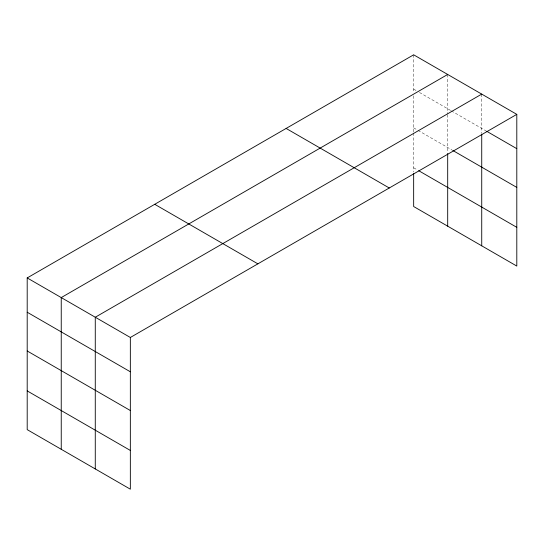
<?xml version="1.0" encoding="UTF-8"?>
<svg xmlns="http://www.w3.org/2000/svg" width="544" height="544" viewBox="0 0 544 544"><rect width="100%" height="100%" fill="white"/><g stroke="black" fill="none" stroke-linecap="round" stroke-linejoin="round"><path stroke-width="0.41" stroke-dasharray="2.72 2.04" d="M413.658 89.114L416.554 90.787M419.451 92.46L450.588 110.439M451.316 110.86L486.112 130.948M413.658 127.86L417.275 129.948M418.003 130.37L452.037 150.022M413.658 167.776L417.275 169.871M481.732 94.112L481.732 133.47M447.692 74.46L447.692 113.818M447.692 114.662L447.692 152.606M413.658 54.808L413.658 92.487M413.658 95.853L413.658 132.104M413.658 132.954L413.658 171.986"/><path stroke-width="0.82" d="M27.2 277.93L130.342 337.477L130.342 489.192L27.2 429.638L27.2 277.93L413.658 54.808L516.8 114.362L516.8 266.07L413.658 206.523L413.658 173.672M447.692 74.46L61.241 297.582L61.241 449.29M481.732 94.112L95.275 317.234L95.275 468.942M130.342 337.477L516.8 114.362M486.846 131.369L516.8 148.668M452.764 150.436L516.8 187.408M418.724 170.707L516.8 227.331M286.124 128.438L389.273 187.993M154.727 204.299L257.876 263.847M27.2 312.236L130.342 371.783M27.2 350.975L130.342 410.53M27.2 390.898L130.342 450.446M481.732 134.314L481.732 245.827M447.692 153.456L447.692 226.175"/></g></svg>
